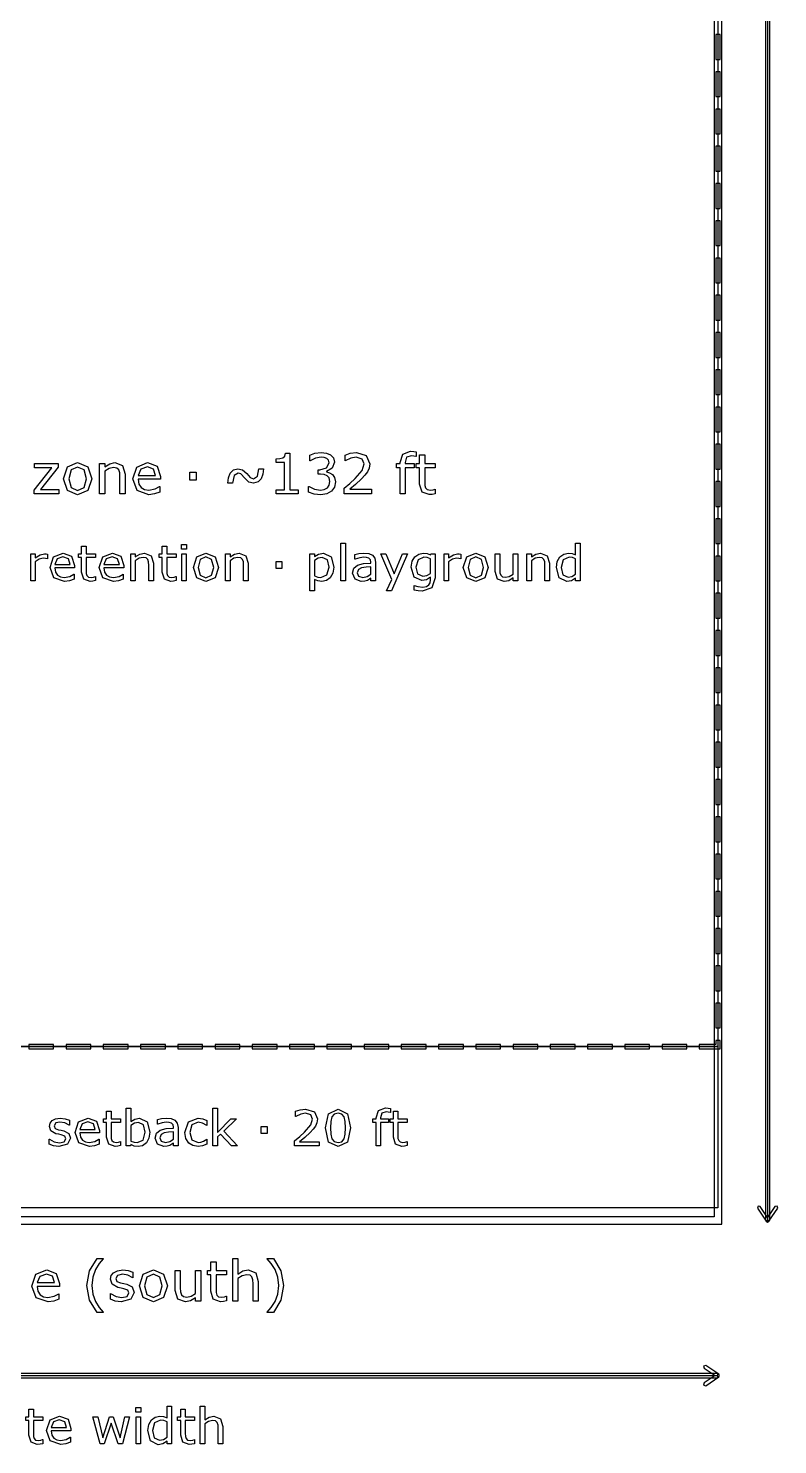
# Model space of a CAD drawing. Extents: x -17 to 192, y 167 to 459.
# Drawn here: x 34.6 to 66.6, y 314 to 374.4 of the extents above; entities that cross this region are included whole.
import ezdxf

# ---------------------------------------------------------------- set-up
doc = ezdxf.new("R2010")
doc.units = 0

msp = doc.modelspace()

# ---------------------------------------------------------------- linework, layer by layer
at = {"layer": 'Layer 1', "color": 7}
for points in [[(4.603848, 443.071168), (4.603848, 323.426942), (64.187733, 323.426942), (64.187733, 443.071168), (4.603848, 443.071168)], [(4.92114, 442.753876), (63.870439, 442.753876), (63.870439, 323.744236), (4.92114, 323.744236), (4.92114, 442.753876)], [(66.053249, 442.912522), (66.053249, 323.585589), (66.238251, 323.585589), (66.238251, 442.912522), (66.053249, 442.912522)], [(4.762494, 375.179274), (64.029086, 375.179274), (64.029086, 330.993913), (4.762494, 330.993913), (4.762494, 375.179274)], [(63.936585, 331.258496), (63.936585, 331.086414), (63.235337, 331.086414), (63.235337, 330.901412), (64.121587, 330.901412), (64.121587, 331.258496), (63.936585, 331.258496)]]:
    msp.add_lwpolyline(points, close=True, dxfattribs=at)
for points in [[(66.14575, 442.912522), (66.14575, 323.585589)], [(63.936585, 374.120942), (63.936585, 373.06261), (64.121587, 373.06261), (64.121587, 374.120942), (63.936585, 374.120942)], [(63.936585, 372.533444), (63.936585, 371.475112), (64.121587, 371.475112), (64.121587, 372.533444), (63.936585, 372.533444)], [(63.936585, 370.945946), (63.936585, 369.887614), (64.121587, 369.887614), (64.121587, 370.945946), (63.936585, 370.945946)], [(63.936585, 369.358448), (63.936585, 368.300116), (64.121587, 368.300116), (64.121587, 369.358448), (63.936585, 369.358448)], [(63.936585, 367.77095), (63.936585, 366.712618), (64.121587, 366.712618), (64.121587, 367.77095), (63.936585, 367.77095)], [(63.936585, 366.183452), (63.936585, 365.12512), (64.121587, 365.12512), (64.121587, 366.183452), (63.936585, 366.183452)], [(63.936585, 364.595954), (63.936585, 363.537622), (64.121587, 363.537622), (64.121587, 364.595954), (63.936585, 364.595954)], [(63.936585, 363.008456), (63.936585, 361.950124), (64.121587, 361.950124), (64.121587, 363.008456), (63.936585, 363.008456)], [(63.936585, 361.420958), (63.936585, 360.362626), (64.121587, 360.362626), (64.121587, 361.420958), (63.936585, 361.420958)], [(63.936585, 359.83346), (63.936585, 358.775128), (64.121587, 358.775128), (64.121587, 359.83346), (63.936585, 359.83346)], [(63.936585, 358.245962), (63.936585, 357.18763), (64.121587, 357.18763), (64.121587, 358.245962), (63.936585, 358.245962)], [(46.139246, 354.5418), (45.202093, 354.5418), (45.202093, 354.718534), (45.562537, 354.718534), (45.562537, 355.878926), (45.202093, 355.878926), (45.202093, 356.037056), (45.359062, 356.048672), (45.485797, 356.084716), (45.569514, 356.157968), (45.605558, 356.278891), (45.785779, 356.278891), (45.785779, 354.718523), (46.139246, 354.718523), (46.139246, 354.5418)], [(47.599619, 355.375469), (47.691472, 355.249896), (47.727519, 355.054559), (47.684498, 354.83713), (47.563575, 354.665048), (47.357772, 354.544126), (47.09965, 354.505756), (46.815946, 354.540638), (46.586891, 354.615052), (46.586891, 354.858059), (46.604327, 354.858059), (46.836869, 354.749926), (47.094993, 354.706905), (47.250798, 354.731326), (47.384511, 354.803414), (47.463576, 354.916198), (47.490318, 355.072003), (47.460086, 355.22548), (47.378698, 355.321986), (47.25196, 355.370821), (47.091506, 355.384764), (46.986861, 355.384764), (46.986861, 355.577775), (47.068252, 355.577775), (47.349628, 355.651025), (47.455435, 355.867292), (47.428693, 355.976586), (47.35428, 356.05449), (47.247309, 356.096347), (47.118248, 356.107962), (46.88338, 356.068431), (46.64851, 355.956808), (46.636894, 355.956808), (46.636894, 356.199817), (46.856649, 356.274231), (47.124074, 356.309114), (47.347316, 356.285857), (47.521724, 356.211443), (47.648461, 356.076567), (47.69148, 355.891695), (47.589163, 355.639386), (47.349641, 355.504509), (47.349641, 355.488237), (47.477541, 355.448703), (47.599627, 355.375453), (47.599619, 355.375469)], [(49.265794, 354.5418), (48.093773, 354.5418), (48.093773, 354.784809), (48.337944, 354.994097), (48.567001, 355.202223), (48.872795, 355.545226), (48.955348, 355.820789), (48.865818, 356.031241), (48.618161, 356.107981), (48.389103, 356.070775), (48.148423, 355.956827), (48.136808, 355.956827), (48.136808, 356.201), (48.356562, 356.275414), (48.623987, 356.309132), (49.041404, 356.180069), (49.192555, 355.832417), (49.166969, 355.647545), (49.09372, 355.485927), (48.986749, 355.344077), (48.839085, 355.189433), (48.582125, 354.95224), (48.334464, 354.740624), (49.265802, 354.740624), (49.265794, 354.5418)], [(51.17149, 356.139376), (51.159875, 356.139376), (51.065694, 356.160304), (50.963377, 356.17192), (50.758738, 356.109134), (50.69595, 355.884728), (50.69595, 355.840545), (51.090112, 355.840545), (51.090112, 355.656837), (50.702913, 355.656837), (50.702913, 354.5418), (50.484323, 354.5418), (50.484323, 355.656848), (50.336656, 355.656848), (50.336656, 355.840556), (50.484323, 355.840556), (50.484323, 355.883577), (50.599432, 356.238206), (50.931968, 356.362618), (51.063357, 356.355633), (51.17149, 356.339361), (51.17149, 356.139376)], [(51.984228, 354.553428), (51.849354, 354.526684), (51.720293, 354.516207), (51.417986, 354.623178), (51.314502, 354.966178), (51.314502, 355.656835), (51.166839, 355.656835), (51.166839, 355.840543), (51.314502, 355.840543), (51.314502, 356.213777), (51.533095, 356.213777), (51.533095, 355.840543), (51.984228, 355.840543), (51.984228, 355.656835), (51.533095, 355.656835), (51.533095, 355.06501), (51.537752, 354.904554), (51.570309, 354.797586), (51.640072, 354.728985), (51.777274, 354.708056), (51.888893, 354.723164), (51.97261, 354.749905), (51.984225, 354.749905), (51.984228, 354.553428)], [(63.936585, 356.658464), (63.936585, 355.600132), (64.121587, 355.600132), (64.121587, 356.658464), (63.936585, 356.658464)], [(35.938716, 354.5418), (34.889946, 354.5418), (34.889946, 354.703418), (35.646876, 355.65801), (34.906224, 355.65801), (34.906224, 355.840556), (35.918952, 355.840556), (35.918952, 355.684751), (35.158533, 354.726672), (35.938716, 354.726672), (35.938716, 354.5418)], [(37.340956, 355.190597), (37.178174, 354.689466), (36.742154, 354.505756), (36.303812, 354.689466), (36.142194, 355.190597), (36.303812, 355.691728), (36.742154, 355.8766), (37.178174, 355.691728), (37.340956, 355.190597), (37.340956, 355.190597)], [(37.115388, 355.190597), (37.016556, 355.564993), (36.742154, 355.688241), (36.46543, 355.564993), (36.367759, 355.190597), (36.466591, 354.819689), (36.742154, 354.694115), (37.015395, 354.818527), (37.115388, 355.190597), (37.115388, 355.190597)], [(38.765286, 354.5418), (38.546695, 354.5418), (38.546695, 355.281288), (38.536244, 355.448719), (38.497874, 355.571967), (38.414158, 355.644058), (38.272307, 355.668479), (38.085109, 355.624296), (37.897911, 355.511513), (37.897911, 354.5418), (37.679321, 354.5418), (37.679321, 355.840556), (37.897911, 355.840556), (37.897911, 355.696379), (38.109525, 355.82893), (38.333931, 355.8766), (38.654841, 355.749865), (38.765299, 355.384772), (38.765286, 354.5418)], [(40.273332, 355.168505), (39.316415, 355.168505), (39.352459, 354.959217), (39.451289, 354.813876), (39.594304, 354.730159), (39.778014, 354.702256), (40.044275, 354.754578), (40.236124, 354.859223), (40.247739, 354.859223), (40.247739, 354.620865), (40.022171, 354.542962), (39.780324, 354.511569), (39.275706, 354.685977), (39.094321, 355.18362), (39.267567, 355.689402), (39.725677, 355.8766), (40.130304, 355.723121), (40.273319, 355.287101), (40.273332, 355.168505)], [(40.060554, 355.335935), (39.97335, 355.602198), (39.714064, 355.696379), (39.433847, 355.592898), (39.316415, 355.335935), (40.060554, 355.335935)], [(44.66143, 355.61964), (44.634686, 355.392911), (44.559111, 355.194084), (44.430047, 355.053395), (44.238201, 355.002235), (44.044026, 355.047582), (43.86148, 355.212687), (43.689398, 355.395236), (43.577775, 355.432442), (43.410344, 355.330122), (43.341743, 355.001074), (43.147571, 355.001074), (43.173156, 355.226641), (43.248732, 355.426629), (43.378957, 355.564993), (43.570806, 355.618478), (43.763817, 355.573131), (43.948689, 355.408026), (44.101004, 355.240593), (44.231229, 355.188272), (44.406798, 355.305707), (44.467261, 355.61964), (44.66143, 355.61964)], [(41.798817, 355.13595), (41.520928, 355.13595), (41.520928, 355.464999), (41.798817, 355.464999), (41.798817, 355.13595)], [(63.936585, 355.070966), (63.936585, 354.012634), (64.121587, 354.012634), (64.121587, 355.070966), (63.936585, 355.070966)], [(63.936585, 353.483468), (63.936585, 352.425136), (64.121587, 352.425136), (64.121587, 353.483468), (63.936585, 353.483468)], [(35.464457, 351.780215), (35.454122, 351.780215), (35.369373, 351.794688), (35.273256, 351.799847), (35.099623, 351.75954), (34.938392, 351.657221), (34.938392, 350.837638), (34.74409, 350.837638), (34.74409, 351.992088), (34.938392, 351.992088), (34.938392, 351.821556), (35.141996, 351.952813), (35.322865, 351.992088), (35.396244, 351.988992), (35.464457, 351.979705), (35.464457, 351.780215)], [(36.613739, 351.39471), (35.763147, 351.39471), (35.795185, 351.208673), (35.883035, 351.079483), (36.010159, 351.005069), (36.173457, 350.980277), (36.410134, 351.026786), (36.580666, 351.119805), (36.591011, 351.119805), (36.591011, 350.907932), (36.390508, 350.838686), (36.175534, 350.81078), (35.726984, 350.96581), (35.565752, 351.408158), (35.71975, 351.857743), (36.126959, 352.024142), (36.486625, 351.887715), (36.61375, 351.500143), (36.613739, 351.39471)], [(37.507741, 350.847973), (37.387851, 350.824213), (37.27313, 350.8149), (37.004412, 350.909986), (36.912429, 351.214875), (36.912429, 351.82879), (36.78117, 351.82879), (36.78117, 351.992088), (36.912429, 351.992088), (36.912429, 352.323851), (37.106731, 352.323851), (37.106731, 351.992088), (37.507741, 351.992088), (37.507741, 351.82879), (37.106731, 351.82879), (37.106731, 351.302725), (37.110859, 351.160099), (37.139796, 351.065015), (37.201809, 351.004037), (37.323766, 350.985437), (37.422985, 350.998878), (37.497399, 351.022637), (37.507744, 351.022637), (37.507741, 350.847973)], [(38.708699, 351.39471), (37.858107, 351.39471), (37.890146, 351.208673), (37.977995, 351.079483), (38.105119, 351.005069), (38.268417, 350.980277), (38.505095, 351.026786), (38.675626, 351.119805), (38.685972, 351.119805), (38.685972, 350.907932), (38.485468, 350.838686), (38.270494, 350.81078), (37.821944, 350.96581), (37.660712, 351.408158), (37.814708, 351.857743), (38.221919, 352.024142), (38.581586, 351.887715), (38.70871, 351.500143), (38.708699, 351.39471)], [(39.968569, 350.837638), (39.774265, 350.837638), (39.774265, 351.494963), (39.764952, 351.643791), (39.730844, 351.753344), (39.65643, 351.817423), (39.530341, 351.839119), (39.363942, 351.799844), (39.197545, 351.699591), (39.197545, 350.837638), (39.003241, 350.837638), (39.003241, 351.992088), (39.197545, 351.992088), (39.197545, 351.863932), (39.385645, 351.981753), (39.585117, 352.024129), (39.870372, 351.911472), (39.968556, 351.586945), (39.968569, 350.837638)], [(40.942153, 350.847983), (40.822262, 350.824224), (40.707542, 350.81491), (40.438823, 350.909996), (40.346841, 351.214886), (40.346841, 351.8288), (40.215581, 351.8288), (40.215581, 351.992098), (40.346841, 351.992098), (40.346841, 352.323862), (40.541143, 352.323862), (40.541143, 351.992098), (40.942153, 351.992098), (40.942153, 351.8288), (40.541143, 351.8288), (40.541143, 351.302735), (40.54527, 351.160109), (40.574208, 351.065026), (40.636221, 351.004047), (40.758175, 350.985447), (40.857394, 350.998888), (40.931808, 351.022648), (40.942153, 351.022648), (40.942153, 350.847983)], [(41.385536, 352.185368), (41.166427, 352.185368), (41.166427, 352.386906), (41.385536, 352.386906), (41.385536, 352.185368)], [(41.373132, 350.837638), (41.17883, 350.837638), (41.17883, 351.992088), (41.373132, 351.992088), (41.373132, 350.837638)], [(42.741524, 351.414347), (42.596828, 350.968895), (42.209257, 350.8056), (41.819616, 350.968895), (41.675955, 351.414347), (41.819616, 351.859796), (42.209257, 352.024129), (42.596828, 351.859796), (42.741524, 351.414347), (42.741524, 351.414347)], [(44.007593, 350.837638), (43.813291, 350.837638), (43.813291, 351.494963), (43.803978, 351.643791), (43.769873, 351.753344), (43.695459, 351.817423), (43.569367, 351.839119), (43.402971, 351.799844), (43.236572, 351.699591), (43.236572, 350.837638), (43.04227, 350.837638), (43.04227, 351.992088), (43.236572, 351.992088), (43.236572, 351.863932), (43.424674, 351.981753), (43.624146, 352.024129), (43.909398, 351.911472), (44.007582, 351.586945), (44.007593, 350.837638)], [(47.655946, 351.428817), (47.615637, 351.171468), (47.501951, 350.975097), (47.34072, 350.856241), (47.145383, 350.8149), (46.982085, 350.834532), (46.834292, 350.89551), (46.834292, 350.411821), (46.639987, 350.411821), (46.639987, 351.992082), (46.834292, 351.992082), (46.834292, 351.87116), (47.007925, 351.979681), (47.21463, 352.024123), (47.539157, 351.865993), (47.655946, 351.428812), (47.655946, 351.428817)], [(48.155141, 350.837638), (47.960836, 350.837638), (47.960836, 352.445808), (48.155141, 352.445808), (48.155141, 350.837638)], [(49.436714, 350.837638), (49.243444, 350.837638), (49.243444, 350.960627), (49.173163, 350.911017), (49.088415, 350.861408), (48.976792, 350.822136), (48.828999, 350.8056), (48.564416, 350.908951), (48.455895, 351.172502), (48.511706, 351.384375), (48.672937, 351.512531), (48.926151, 351.575576), (49.243444, 351.600367), (49.243444, 351.630339), (49.219685, 351.739895), (49.153539, 351.808107), (49.054321, 351.840146), (48.933398, 351.848401), (48.762867, 351.827737), (48.568565, 351.769859), (48.558219, 351.769859), (48.558219, 351.967262), (48.722552, 352.001369), (48.934425, 352.019969), (49.146298, 351.999306), (49.303394, 351.931091), (49.402612, 351.808102), (49.43672, 351.621034), (49.436714, 350.837638)], [(50.792702, 351.992088), (50.118841, 350.411826), (49.911101, 350.411826), (50.126075, 350.893449), (49.666156, 351.992088), (49.876996, 351.992088), (50.231495, 351.136328), (50.589095, 351.992088), (50.792702, 351.992088)], [(51.972989, 350.968895), (51.839665, 350.537916), (51.429355, 350.400457), (51.249521, 350.413898), (51.077955, 350.450072), (51.077955, 350.648509), (51.0883, 350.648509), (51.239197, 350.603032), (51.445902, 350.575127), (51.610232, 350.598913), (51.711517, 350.665058), (51.763193, 350.762208), (51.778697, 350.889332), (51.778697, 350.994753), (51.610232, 350.889332), (51.406627, 350.855227), (51.077965, 351.004055), (50.957043, 351.425735), (50.998384, 351.682049), (51.113104, 351.869117), (51.276402, 351.982806), (51.467606, 352.024147), (51.635037, 352.003483), (51.778697, 351.942505), (51.791106, 351.992114), (51.973007, 351.992114), (51.972989, 350.968895)], [(53.075763, 351.780215), (53.065417, 351.780215), (52.980669, 351.794688), (52.884551, 351.799847), (52.710918, 351.75954), (52.549687, 351.657221), (52.549687, 350.837638), (52.355385, 350.837638), (52.355385, 351.992088), (52.549687, 351.992088), (52.549687, 351.821556), (52.753291, 351.952813), (52.93416, 351.992088), (53.00754, 351.988992), (53.075752, 351.979705), (53.075763, 351.780215)], [(54.242616, 351.414347), (54.097921, 350.968895), (53.710349, 350.8056), (53.320708, 350.968895), (53.177048, 351.414347), (53.320708, 351.859796), (53.710349, 352.024129), (54.097921, 351.859796), (54.242616, 351.414347), (54.242616, 351.414347)], [(55.500417, 350.837638), (55.306115, 350.837638), (55.306115, 350.965797), (55.118013, 350.846941), (54.919575, 350.8056), (54.636389, 350.916187), (54.535104, 351.242781), (54.535104, 351.992088), (54.729406, 351.992088), (54.729406, 351.334766), (54.737661, 351.183869), (54.772801, 351.077416), (54.845148, 351.011271), (54.974339, 350.990607), (55.138671, 351.029879), (55.306102, 351.130132), (55.306102, 351.992093), (55.500404, 351.992093), (55.500417, 350.837638)], [(56.848137, 350.837638), (56.653835, 350.837638), (56.653835, 351.494963), (56.644522, 351.643791), (56.610417, 351.753344), (56.536003, 351.817423), (56.409911, 351.839119), (56.243514, 351.799844), (56.077115, 351.699591), (56.077115, 350.837638), (55.882814, 350.837638), (55.882814, 351.992088), (56.077115, 351.992088), (56.077115, 351.863932), (56.265218, 351.981753), (56.46469, 352.024129), (56.749942, 351.911472), (56.848126, 351.586945), (56.848137, 350.837638)], [(58.158651, 350.837638), (57.964346, 350.837638), (57.964346, 350.95856), (57.789682, 350.845906), (57.592276, 350.8056), (57.263617, 350.964762), (57.142694, 351.406079), (57.184035, 351.667561), (57.297721, 351.862897), (57.461019, 351.982788), (57.655324, 352.024129), (57.816553, 352.004497), (57.964346, 351.945585), (57.964346, 352.445813), (58.158651, 352.445813), (58.158651, 350.837638)], [(63.936585, 351.89597), (63.936585, 350.837638), (64.121587, 350.837638), (64.121587, 351.89597), (63.936585, 351.89597)], [(36.424605, 351.543538), (36.34709, 351.780215), (36.116614, 351.863932), (35.867533, 351.771947), (35.763147, 351.543538), (36.424605, 351.543538)], [(38.519565, 351.543538), (38.44205, 351.780215), (38.211572, 351.863932), (37.962493, 351.771947), (37.858107, 351.543538), (38.519565, 351.543538)], [(42.54102, 351.414347), (42.453168, 351.747142), (42.209257, 351.856695), (41.963277, 351.747142), (41.876462, 351.414347), (41.964311, 351.08465), (42.209257, 350.97303), (42.452136, 351.083618), (42.54102, 351.414347), (42.54102, 351.414347)], [(45.443165, 351.365769), (45.19615, 351.365769), (45.19615, 351.658258), (45.443165, 351.658258), (45.443165, 351.365769)], [(47.45544, 351.423658), (47.384127, 351.735784), (47.165021, 351.839138), (46.996555, 351.802964), (46.834292, 351.707878), (46.834292, 351.053657), (46.975884, 351.003013), (47.111276, 350.989572), (47.36449, 351.099125), (47.45544, 351.423652), (47.45544, 351.423658)], [(49.243444, 351.121858), (49.243444, 351.443284), (49.033638, 351.42778), (48.843469, 351.397808), (48.708077, 351.323394), (48.656401, 351.185935), (48.716345, 351.036073), (48.89928, 350.986463), (49.086348, 351.025738), (49.243444, 351.121856), (49.243444, 351.121858)], [(51.778687, 351.154931), (51.778687, 351.78435), (51.633992, 351.83396), (51.5017, 351.849464), (51.249521, 351.741977), (51.157536, 351.429851), (51.225748, 351.135297), (51.452091, 351.035043), (51.621591, 351.067084), (51.778687, 351.154934), (51.778687, 351.154931)], [(54.042112, 351.414347), (53.95426, 351.747142), (53.710349, 351.856695), (53.464369, 351.747142), (53.377554, 351.414347), (53.465403, 351.08465), (53.710349, 350.97303), (53.953228, 351.083618), (54.042112, 351.414347), (54.042112, 351.414347)], [(57.964346, 351.121858), (57.964346, 351.78435), (57.823787, 351.832925), (57.688397, 351.846366), (57.434148, 351.732677), (57.343198, 351.410217), (57.413476, 351.097059), (57.638787, 350.990607), (57.806218, 351.026778), (57.964346, 351.121864), (57.964346, 351.121858)], [(63.936585, 350.308472), (63.936585, 349.25014), (64.121587, 349.25014), (64.121587, 350.308472), (63.936585, 350.308472)], [(63.936585, 348.720974), (63.936585, 347.662642), (64.121587, 347.662642), (64.121587, 348.720974), (63.936585, 348.720974)], [(63.936585, 347.133476), (63.936585, 346.075144), (64.121587, 346.075144), (64.121587, 347.133476), (63.936585, 347.133476)], [(63.936585, 345.545978), (63.936585, 344.487646), (64.121587, 344.487646), (64.121587, 345.545978), (63.936585, 345.545978)], [(63.936585, 343.95848), (63.936585, 342.900148), (64.121587, 342.900148), (64.121587, 343.95848), (63.936585, 343.95848)], [(63.936585, 342.370982), (63.936585, 341.31265), (64.121587, 341.31265), (64.121587, 342.370982), (63.936585, 342.370982)], [(63.936585, 340.783484), (63.936585, 339.725152), (64.121587, 339.725152), (64.121587, 340.783484), (63.936585, 340.783484)], [(63.936585, 339.195986), (63.936585, 338.137654), (64.121587, 338.137654), (64.121587, 339.195986), (63.936585, 339.195986)], [(63.936585, 337.608488), (63.936585, 336.550156), (64.121587, 336.550156), (64.121587, 337.608488), (63.936585, 337.608488)], [(63.936585, 336.02099), (63.936585, 334.962658), (64.121587, 334.962658), (64.121587, 336.02099), (63.936585, 336.02099)], [(63.936585, 334.433492), (63.936585, 333.37516), (64.121587, 333.37516), (64.121587, 334.433492), (63.936585, 334.433492)], [(63.936585, 332.845994), (63.936585, 331.787662), (64.121587, 331.787662), (64.121587, 332.845994), (63.936585, 332.845994)], [(4.762494, 330.993913), (64.029086, 330.993913), (64.029086, 324.114755), (4.762494, 324.114755), (4.762494, 330.993913)], [(34.660373, 331.086414), (34.660373, 330.901412), (35.718705, 330.901412), (35.718705, 331.086414), (34.660373, 331.086414)], [(36.247871, 331.086414), (36.247871, 330.901412), (37.306203, 330.901412), (37.306203, 331.086414), (36.247871, 331.086414)], [(37.835369, 331.086414), (37.835369, 330.901412), (38.893701, 330.901412), (38.893701, 331.086414), (37.835369, 331.086414)], [(39.422867, 331.086414), (39.422867, 330.901412), (40.481199, 330.901412), (40.481199, 331.086414), (39.422867, 331.086414)], [(41.010365, 331.086414), (41.010365, 330.901412), (42.068697, 330.901412), (42.068697, 331.086414), (41.010365, 331.086414)], [(42.597863, 331.086414), (42.597863, 330.901412), (43.656195, 330.901412), (43.656195, 331.086414), (42.597863, 331.086414)], [(44.185361, 331.086414), (44.185361, 330.901412), (45.243693, 330.901412), (45.243693, 331.086414), (44.185361, 331.086414)], [(45.772859, 331.086414), (45.772859, 330.901412), (46.831191, 330.901412), (46.831191, 331.086414), (45.772859, 331.086414)], [(47.360357, 331.086414), (47.360357, 330.901412), (48.418689, 330.901412), (48.418689, 331.086414), (47.360357, 331.086414)], [(48.947855, 331.086414), (48.947855, 330.901412), (50.006187, 330.901412), (50.006187, 331.086414), (48.947855, 331.086414)], [(50.535353, 331.086414), (50.535353, 330.901412), (51.593685, 330.901412), (51.593685, 331.086414), (50.535353, 331.086414)], [(52.122851, 331.086414), (52.122851, 330.901412), (53.181183, 330.901412), (53.181183, 331.086414), (52.122851, 331.086414)], [(53.710349, 331.086414), (53.710349, 330.901412), (54.768681, 330.901412), (54.768681, 331.086414), (53.710349, 331.086414)], [(55.297847, 331.086414), (55.297847, 330.901412), (56.356179, 330.901412), (56.356179, 331.086414), (55.297847, 331.086414)], [(56.885345, 331.086414), (56.885345, 330.901412), (57.943677, 330.901412), (57.943677, 331.086414), (56.885345, 331.086414)], [(58.472843, 331.086414), (58.472843, 330.901412), (59.531175, 330.901412), (59.531175, 331.086414), (58.472843, 331.086414)], [(60.060341, 331.086414), (60.060341, 330.901412), (61.118673, 330.901412), (61.118673, 331.086414), (60.060341, 331.086414)], [(61.647839, 331.086414), (61.647839, 330.901412), (62.706171, 330.901412), (62.706171, 331.086414), (61.647839, 331.086414)], [(39.823874, 327.346594), (39.782533, 327.086146), (39.67298, 326.891842), (39.511751, 326.768853), (39.318481, 326.728547), (39.146915, 326.752306), (39.002222, 326.814319), (38.989819, 326.760585), (38.807918, 326.760585), (38.807918, 328.368755), (39.002222, 328.368755), (39.002222, 327.794112), (39.175855, 327.903666), (39.38256, 327.947076), (39.705021, 327.78998), (39.823874, 327.346594), (39.823874, 327.346594)], [(43.548708, 326.760585), (43.292393, 326.760585), (42.829373, 327.265981), (42.703283, 327.14609), (42.703283, 326.760585), (42.508979, 326.760585), (42.508979, 328.368755), (42.703283, 328.368755), (42.703283, 327.337294), (43.264488, 327.915035), (43.509433, 327.915035), (42.973034, 327.381736), (43.548708, 326.760585)], [(50.068197, 328.180652), (50.057852, 328.180652), (49.974138, 328.199252), (49.883188, 328.209598), (49.701287, 328.153789), (49.645476, 327.954317), (49.645476, 327.915043), (49.995842, 327.915043), (49.995842, 327.751745), (49.651678, 327.751745), (49.651678, 326.760585), (49.457373, 326.760585), (49.457373, 327.751737), (49.326116, 327.751737), (49.326116, 327.915035), (49.457373, 327.915035), (49.457373, 327.953275), (49.559693, 328.268502), (49.855282, 328.379089), (49.972069, 328.372898), (50.068187, 328.358426), (50.068197, 328.180652)], [(36.434939, 327.09338), (36.303682, 326.833964), (35.947114, 326.732679), (35.711471, 326.762651), (35.532669, 326.829832), (35.532669, 327.047906), (35.543014, 327.047906), (35.74765, 326.937319), (35.963659, 326.897012), (36.164162, 326.938353), (36.23651, 327.068575), (36.197235, 327.17193), (36.046341, 327.231873), (35.937819, 327.253569), (35.816897, 327.28044), (35.600891, 327.398264), (35.537847, 327.5905), (35.566784, 327.724858), (35.6567, 327.837512), (35.803462, 327.913995), (36.003965, 327.942932), (36.21274, 327.917083), (36.389473, 327.856107), (36.389473, 327.648367), (36.379128, 327.648367), (36.198262, 327.740352), (35.98949, 327.778592), (35.809655, 327.737251), (35.736276, 327.616328), (35.780715, 327.508842), (35.921275, 327.44993), (36.041166, 327.425138), (36.152785, 327.40241), (36.36156, 327.295958), (36.434939, 327.093385), (36.434939, 327.09338)], [(37.679307, 327.317657), (36.828713, 327.317657), (36.860754, 327.13162), (36.948603, 327.00243), (37.075727, 326.928016), (37.239023, 326.903224), (37.4757, 326.949733), (37.646234, 327.042752), (37.65658, 327.042752), (37.65658, 326.830879), (37.456076, 326.761633), (37.241102, 326.733727), (36.79255, 326.888757), (36.631321, 327.331105), (36.785316, 327.78069), (37.192525, 327.947089), (37.552194, 327.810662), (37.679318, 327.42309), (37.679307, 327.317657)], [(37.49017, 327.466485), (37.412655, 327.703162), (37.18218, 327.786879), (36.933099, 327.694894), (36.828713, 327.466485), (37.49017, 327.466485)], [(38.573307, 326.77092), (38.453419, 326.74716), (38.338696, 326.737847), (38.06998, 326.832933), (37.977995, 327.137822), (37.977995, 327.751737), (37.846738, 327.751737), (37.846738, 327.915035), (37.977995, 327.915035), (37.977995, 328.246798), (38.1723, 328.246798), (38.1723, 327.915035), (38.573307, 327.915035), (38.573307, 327.751737), (38.1723, 327.751737), (38.1723, 327.225672), (38.176427, 327.083046), (38.205367, 326.987962), (38.267377, 326.926984), (38.389334, 326.908384), (38.488553, 326.921825), (38.562967, 326.945584), (38.573312, 326.945584), (38.573307, 326.77092)], [(39.623371, 327.341435), (39.555159, 327.654595), (39.335018, 327.762082), (39.163451, 327.724874), (39.002222, 327.630822), (39.002222, 326.969365), (39.143814, 326.917689), (39.279206, 326.903216), (39.531388, 327.008637), (39.623371, 327.341432), (39.623371, 327.341435)], [(41.023801, 326.760585), (40.830531, 326.760585), (40.830531, 326.883574), (40.760252, 326.833964), (40.675501, 326.784355), (40.563881, 326.745083), (40.416088, 326.728547), (40.151505, 326.831898), (40.042983, 327.095449), (40.098795, 327.307322), (40.260023, 327.435478), (40.513237, 327.498523), (40.830531, 327.523314), (40.830531, 327.553286), (40.806771, 327.662842), (40.740625, 327.731054), (40.641407, 327.763093), (40.520484, 327.771348), (40.349953, 327.750684), (40.155648, 327.692806), (40.145303, 327.692806), (40.145303, 327.890209), (40.309633, 327.924316), (40.521506, 327.942916), (40.733378, 327.922253), (40.890475, 327.854038), (40.989693, 327.731049), (41.023801, 327.543981), (41.023801, 326.760585)], [(42.251632, 326.832933), (42.066631, 326.760585), (41.881629, 326.734735), (41.652185, 326.770909), (41.473385, 326.882531), (41.356596, 327.070634), (41.315255, 327.336249), (41.470284, 327.780666), (41.881629, 327.941895), (42.075931, 327.913992), (42.251632, 327.845777), (42.251632, 327.629772), (42.241287, 327.629772), (42.05732, 327.736224), (41.873353, 327.773433), (41.611871, 327.66181), (41.516785, 327.336249), (41.609802, 327.014823), (41.873353, 326.903201), (41.993241, 326.918705), (42.102796, 326.959012), (42.182378, 327.004488), (42.241287, 327.046861), (42.251632, 327.046861), (42.251632, 326.832933)], [(47.028594, 326.760585), (45.986798, 326.760585), (45.986798, 326.976593), (46.203841, 327.162627), (46.407445, 327.347629), (46.679262, 327.652518), (46.752642, 327.897466), (46.67306, 328.084535), (46.452919, 328.152747), (46.249315, 328.119674), (46.035376, 328.018389), (46.02503, 328.018389), (46.02503, 328.235429), (46.220369, 328.301575), (46.458079, 328.331547), (46.829117, 328.216826), (46.963475, 327.907801), (46.940747, 327.743469), (46.875636, 327.599811), (46.78055, 327.473718), (46.649293, 327.336259), (46.420884, 327.125421), (46.200743, 326.937319), (47.028596, 326.937319), (47.028594, 326.760585)], [(48.372181, 327.530564), (48.241955, 326.921817), (47.839914, 326.728547), (47.434771, 326.924915), (47.307647, 327.528495), (47.436837, 328.134144), (47.839914, 328.330512), (48.244022, 328.131043), (48.372181, 327.530564), (48.372181, 327.530564)], [(48.100361, 327.061342), (48.148939, 327.257713), (48.16238, 327.530564), (48.148939, 327.803415), (48.099329, 327.999783), (48.000111, 328.119674), (47.839914, 328.15998), (47.678682, 328.119674), (47.578432, 327.997717), (47.529854, 327.798248), (47.517445, 327.528495), (47.528822, 327.258745), (47.577397, 327.064443), (47.673515, 326.941451), (47.839914, 326.899078), (48.001143, 326.939385), (48.100361, 327.061342), (48.100361, 327.061342)], [(50.790633, 326.77092), (50.670745, 326.74716), (50.556022, 326.737847), (50.287306, 326.832933), (50.195322, 327.137822), (50.195322, 327.751737), (50.064065, 327.751737), (50.064065, 327.915035), (50.195322, 327.915035), (50.195322, 328.246798), (50.389626, 328.246798), (50.389626, 327.915035), (50.790633, 327.915035), (50.790633, 327.751737), (50.389626, 327.751737), (50.389626, 327.225672), (50.393753, 327.083046), (50.422694, 326.987962), (50.484704, 326.926984), (50.606661, 326.908384), (50.705879, 326.921825), (50.780293, 326.945584), (50.790639, 326.945584), (50.790633, 326.77092)], [(40.830531, 327.044805), (40.830531, 327.366231), (40.620724, 327.350727), (40.430555, 327.320755), (40.295163, 327.246341), (40.243487, 327.108882), (40.303431, 326.95902), (40.486366, 326.90941), (40.673434, 326.948685), (40.830531, 327.044803), (40.830531, 327.044805)], [(44.81478, 327.288716), (44.567765, 327.288716), (44.567765, 327.581205), (44.81478, 327.581205), (44.81478, 327.288716)], [(65.73699, 324.198988), (65.717358, 324.10287), (66.087878, 323.546833), (66.145755, 323.515777), (66.203633, 323.546833), (66.574152, 324.10287), (66.55452, 324.198988), (66.458402, 324.179858), (66.14575, 323.711163), (65.833108, 324.179866), (65.73699, 324.198996), (65.73699, 324.198988)], [(37.836274, 319.666969), (37.570011, 319.666969), (37.250262, 320.182054), (37.136317, 320.811084), (37.250262, 321.440115), (37.570011, 321.955199), (37.836274, 321.955199), (37.836274, 321.943584), (37.656053, 321.747084), (37.497922, 321.488959), (37.383977, 321.173865), (37.340956, 320.811095), (37.382813, 320.447164), (37.497922, 320.133231), (37.657215, 319.875106), (37.836274, 319.678608), (37.836274, 319.666969)], [(43.089434, 320.157625), (42.954558, 320.130881), (42.825497, 320.12043), (42.52319, 320.227401), (42.419709, 320.570401), (42.419709, 321.261058), (42.272042, 321.261058), (42.272042, 321.444766), (42.419709, 321.444766), (42.419709, 321.818), (42.638299, 321.818), (42.638299, 321.444766), (43.089434, 321.444766), (43.089434, 321.261058), (42.638299, 321.261058), (42.638299, 320.669233), (42.642956, 320.508777), (42.675513, 320.401809), (42.745275, 320.333208), (42.882475, 320.312279), (42.994097, 320.327387), (43.077811, 320.354128), (43.089426, 320.354128), (43.089434, 320.157625)], [(44.43935, 320.14601), (44.22076, 320.14601), (44.22076, 320.885498), (44.210309, 321.052929), (44.171939, 321.176177), (44.088222, 321.248268), (43.946371, 321.272689), (43.759173, 321.228506), (43.571976, 321.115723), (43.571976, 320.14601), (43.353385, 320.14601), (43.353385, 321.955199), (43.571976, 321.955199), (43.571976, 321.300589), (43.783592, 321.43314), (44.007995, 321.48081), (44.328905, 321.354075), (44.439363, 320.988982), (44.43935, 320.14601)], [(45.516028, 320.811084), (45.40208, 320.182054), (45.082334, 319.666969), (44.816071, 319.666969), (44.816071, 319.678584), (44.995131, 319.875082), (45.154423, 320.133207), (45.268368, 320.44714), (45.311389, 320.811071), (45.268368, 321.173841), (45.154423, 321.488935), (44.995131, 321.74706), (44.816071, 321.94356), (44.816071, 321.955176), (45.082334, 321.955176), (45.40208, 321.440091), (45.516028, 320.811061), (45.516028, 320.811084)], [(35.972435, 320.772715), (35.01552, 320.772715), (35.051564, 320.563427), (35.150394, 320.418086), (35.293409, 320.334369), (35.477117, 320.306466), (35.74338, 320.358788), (35.935229, 320.463433), (35.946844, 320.463433), (35.946844, 320.225075), (35.721279, 320.147172), (35.479432, 320.115779), (34.974814, 320.290187), (34.793429, 320.78783), (34.966673, 321.293612), (35.424785, 321.48081), (35.829412, 321.327331), (35.972424, 320.891311), (35.972435, 320.772715)], [(35.75966, 320.940145), (35.672456, 321.206408), (35.413167, 321.300589), (35.132953, 321.197108), (35.01552, 320.940145), (35.75966, 320.940145)], [(39.150145, 320.520406), (39.002479, 320.228563), (38.601342, 320.114617), (38.336243, 320.148336), (38.135091, 320.223911), (38.135091, 320.469246), (38.146706, 320.469246), (38.376923, 320.344834), (38.619932, 320.299489), (38.845499, 320.345998), (38.92689, 320.4925), (38.882708, 320.608771), (38.712948, 320.676211), (38.590865, 320.700632), (38.454827, 320.730863), (38.211818, 320.863414), (38.140894, 321.079678), (38.173448, 321.230832), (38.274606, 321.357567), (38.439711, 321.44361), (38.665279, 321.476164), (38.900146, 321.447097), (39.098972, 321.378496), (39.098972, 321.14479), (39.087357, 321.14479), (38.883882, 321.248273), (38.649015, 321.291292), (38.446701, 321.244784), (38.364149, 321.108746), (38.414144, 320.987823), (38.572275, 320.921548), (38.707149, 320.893642), (38.832723, 320.868057), (39.067593, 320.748299), (39.150145, 320.520406), (39.150145, 320.520406)], [(40.569824, 320.794807), (40.407044, 320.293676), (39.971025, 320.109966), (39.53268, 320.293676), (39.371062, 320.794807), (39.53268, 321.295938), (39.971025, 321.48081), (40.407044, 321.295938), (40.569824, 320.794807), (40.569824, 320.794807)], [(40.344256, 320.794807), (40.245426, 321.169203), (39.971025, 321.292451), (39.694297, 321.169203), (39.596629, 320.794807), (39.695459, 320.423899), (39.971025, 320.298325), (40.244262, 320.422737), (40.344256, 320.794807), (40.344256, 320.794807)], [(41.984853, 320.14601), (41.76626, 320.14601), (41.76626, 320.290187), (41.554647, 320.156474), (41.331405, 320.109966), (41.01282, 320.234375), (40.898872, 320.601797), (40.898872, 321.444766), (41.117466, 321.444766), (41.117466, 320.705278), (41.126779, 320.535521), (41.166313, 320.41576), (41.247701, 320.341346), (41.393042, 320.318089), (41.577914, 320.362272), (41.766273, 320.475056), (41.766273, 321.444763), (41.984867, 321.444763), (41.984853, 320.14601)], [(4.762494, 317.063515), (4.762494, 316.878513), (64.029086, 316.878513), (64.029086, 317.063515), (4.762494, 317.063515)], [(4.762494, 316.971014), (64.029086, 316.971014)], [(63.511805, 317.399411), (63.415687, 317.379779), (63.434817, 317.283661), (63.90352, 316.971019), (63.434817, 316.658377), (63.415687, 316.56226), (63.511805, 316.542628), (64.067842, 316.913147), (64.098898, 316.971025), (64.067842, 317.028902), (63.511805, 317.399411)], [(40.746817, 314.060601), (40.552512, 314.060601), (40.552512, 314.181523), (40.377845, 314.068869), (40.180442, 314.028563), (39.85178, 314.187725), (39.730857, 314.629042), (39.772199, 314.890524), (39.885887, 315.08586), (40.049185, 315.205751), (40.243487, 315.247092), (40.404719, 315.22746), (40.552512, 315.168548), (40.552512, 315.668776), (40.746817, 315.668776), (40.746817, 314.060601)], [(42.928592, 314.060601), (42.734287, 314.060601), (42.734287, 314.717926), (42.724974, 314.866754), (42.690867, 314.976307), (42.616453, 315.040386), (42.490363, 315.062082), (42.323964, 315.022807), (42.157568, 314.922554), (42.157568, 314.060601), (41.963263, 314.060601), (41.963263, 315.668771), (42.157568, 315.668771), (42.157568, 315.086895), (42.345668, 315.204716), (42.54514, 315.247092), (42.830394, 315.134435), (42.928579, 314.809908), (42.928592, 314.060601)], [(35.257751, 314.070946), (35.137863, 314.047187), (35.02314, 314.037873), (34.754424, 314.132959), (34.662439, 314.437849), (34.662439, 315.051763), (34.531182, 315.051763), (34.531182, 315.215061), (34.662439, 315.215061), (34.662439, 315.546825), (34.856744, 315.546825), (34.856744, 315.215061), (35.257751, 315.215061), (35.257751, 315.051763), (34.856744, 315.051763), (34.856744, 314.525698), (34.860871, 314.383072), (34.889811, 314.287989), (34.951822, 314.22701), (35.073779, 314.20841), (35.172997, 314.221851), (35.247411, 314.245611), (35.257756, 314.245611), (35.257751, 314.070946)], [(36.458709, 314.617683), (35.608117, 314.617683), (35.640156, 314.431647), (35.728008, 314.302456), (35.855129, 314.228042), (36.018427, 314.203251), (36.255105, 314.249759), (36.425636, 314.342779), (36.435982, 314.342779), (36.435982, 314.130906), (36.235475, 314.061659), (36.020502, 314.033754), (35.571951, 314.188784), (35.410722, 314.631132), (35.564718, 315.080717), (35.971927, 315.247116), (36.331596, 315.110689), (36.458717, 314.723117), (36.458709, 314.617683)], [(36.269575, 314.766511), (36.19206, 315.003189), (35.961584, 315.086905), (35.712503, 314.99492), (35.608117, 314.766511), (36.269575, 314.766511)], [(38.949512, 315.215051), (38.648755, 314.060601), (38.468921, 314.060601), (38.1723, 314.950468), (37.877745, 314.060601), (37.698942, 314.060601), (37.395087, 315.215051), (37.597657, 315.215051), (37.80953, 314.321051), (38.097886, 315.215051), (38.258083, 315.215051), (38.55367, 314.321051), (38.754176, 315.215051), (38.949512, 315.215051)], [(39.438369, 315.408321), (39.219262, 315.408321), (39.219262, 315.609859), (39.438369, 315.609859), (39.438369, 315.408321)], [(39.425968, 314.060601), (39.231663, 314.060601), (39.231663, 315.215051), (39.425968, 315.215051), (39.425968, 314.060601)], [(40.552512, 314.344821), (40.552512, 315.007313), (40.411952, 315.055888), (40.27656, 315.069329), (40.022312, 314.95564), (39.931361, 314.63318), (40.001642, 314.320022), (40.226951, 314.21357), (40.394381, 314.249741), (40.552512, 314.344827), (40.552512, 314.344821)], [(41.728666, 314.070936), (41.608778, 314.047176), (41.494054, 314.037863), (41.225339, 314.132949), (41.133354, 314.437838), (41.133354, 315.051753), (41.002097, 315.051753), (41.002097, 315.215051), (41.133354, 315.215051), (41.133354, 315.546814), (41.327658, 315.546814), (41.327658, 315.215051), (41.728666, 315.215051), (41.728666, 315.051753), (41.327658, 315.051753), (41.327658, 314.525688), (41.331786, 314.383062), (41.360726, 314.287978), (41.422736, 314.227), (41.544693, 314.2084), (41.643912, 314.221841), (41.718326, 314.2456), (41.728671, 314.2456), (41.728666, 314.070936)]]:
    msp.add_lwpolyline(points, dxfattribs=at)

doc.saveas('drawing.dxf')
